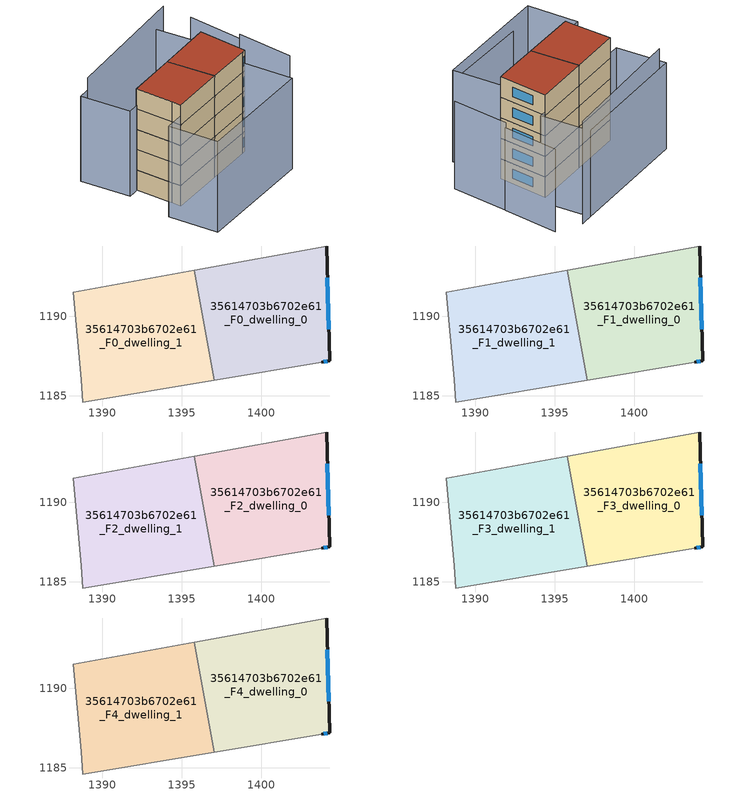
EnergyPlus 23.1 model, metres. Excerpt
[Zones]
35614703b6702e61_F0_dwelling_0
 floor ground (EU_floor_Construction): 1404.09,1194.41 1404.29,1187.2 1403.79,1187.1 1397.04,1185.98 1395.78,1192.89 z0
 wall outside (EU_wall_Construction): 1403.79,1187.1 1404.29,1187.2 1404.09,1194.41 z0:3
 wall adiabatic (EU_wall_Construction): 1404.09,1194.41 1395.78,1192.89 / 1397.04,1185.98 1403.79,1187.1 z0:3
 wall to 35614703b6702e61_F0_dwelling_1 (EU_wall_Construction): 1395.78,1192.89 1397.04,1185.98 z0:3
 window (EU_Window_Construction): 1404.24,1189.18 1404.15,1192.42 / 1403.93,1187.13 1404.15,1187.17 z0.83:2.17
35614703b6702e61_F0_dwelling_1
 floor ground (EU_floor_Construction): 1395.78,1192.89 1397.04,1185.98 1388.78,1184.6 1388.68,1186.01 1388.18,1191.51 z0
 wall adiabatic (EU_wall_Construction): 1395.78,1192.89 1388.18,1191.51 1388.68,1186.01 1388.78,1184.6 1397.04,1185.98 z0:3
35614703b6702e61_F1_dwelling_0
 floor to 35614703b6702e61_F0_dwelling_0 (EU_floor_Construction): 1404.09,1194.41 1404.29,1187.2 1403.79,1187.1 1397.04,1185.98 1395.78,1192.89 z3
 wall outside (EU_wall_Construction): 1403.79,1187.1 1404.29,1187.2 1404.09,1194.41 z3:6
 wall adiabatic (EU_wall_Construction): 1404.09,1194.41 1395.78,1192.89 / 1397.04,1185.98 1403.79,1187.1 z3:6
 wall to 35614703b6702e61_F1_dwelling_1 (EU_wall_Construction): 1395.78,1192.89 1397.04,1185.98 z3:6
 window (EU_Window_Construction): 1404.24,1189.18 1404.15,1192.42 / 1403.93,1187.13 1404.15,1187.17 z3.83:5.17
35614703b6702e61_F1_dwelling_1
 floor to 35614703b6702e61_F0_dwelling_1 (EU_floor_Construction): 1395.78,1192.89 1397.04,1185.98 1388.78,1184.6 1388.68,1186.01 1388.18,1191.51 z3
 wall adiabatic (EU_wall_Construction): 1395.78,1192.89 1388.18,1191.51 1388.68,1186.01 1388.78,1184.6 1397.04,1185.98 z3:6
35614703b6702e61_F2_dwelling_0
 floor to 35614703b6702e61_F1_dwelling_0 (EU_floor_Construction): 1404.09,1194.41 1404.29,1187.2 1403.79,1187.1 1397.04,1185.98 1395.78,1192.89 z6
 wall outside (EU_wall_Construction): 1403.79,1187.1 1404.29,1187.2 1404.09,1194.41 z6:9
 wall adiabatic (EU_wall_Construction): 1404.09,1194.41 1395.78,1192.89 / 1397.04,1185.98 1403.79,1187.1 z6:9
 wall to 35614703b6702e61_F2_dwelling_1 (EU_wall_Construction): 1395.78,1192.89 1397.04,1185.98 z6:9
 window (EU_Window_Construction): 1404.24,1189.18 1404.15,1192.42 / 1403.93,1187.13 1404.15,1187.17 z6.83:8.17
35614703b6702e61_F2_dwelling_1
 floor to 35614703b6702e61_F1_dwelling_1 (EU_floor_Construction): 1395.78,1192.89 1397.04,1185.98 1388.78,1184.6 1388.68,1186.01 1388.18,1191.51 z6
 wall adiabatic (EU_wall_Construction): 1395.78,1192.89 1388.18,1191.51 1388.68,1186.01 1388.78,1184.6 1397.04,1185.98 z6:9
35614703b6702e61_F3_dwelling_0
 floor to 35614703b6702e61_F2_dwelling_0 (EU_floor_Construction): 1404.09,1194.41 1404.29,1187.2 1403.79,1187.1 1397.04,1185.98 1395.78,1192.89 z9
 wall outside (EU_wall_Construction): 1403.79,1187.1 1404.29,1187.2 1404.09,1194.41 z9:12
 wall adiabatic (EU_wall_Construction): 1404.09,1194.41 1395.78,1192.89 / 1397.04,1185.98 1403.79,1187.1 z9:12
 wall to 35614703b6702e61_F3_dwelling_1 (EU_wall_Construction): 1395.78,1192.89 1397.04,1185.98 z9:12
 window (EU_Window_Construction): 1404.24,1189.18 1404.15,1192.42 / 1403.93,1187.13 1404.15,1187.17 z9.83:11.17
35614703b6702e61_F3_dwelling_1
 floor to 35614703b6702e61_F2_dwelling_1 (EU_floor_Construction): 1395.78,1192.89 1397.04,1185.98 1388.78,1184.6 1388.68,1186.01 1388.18,1191.51 z9
 wall adiabatic (EU_wall_Construction): 1395.78,1192.89 1388.18,1191.51 1388.68,1186.01 1388.78,1184.6 1397.04,1185.98 z9:12
35614703b6702e61_F4_dwelling_0
 floor to 35614703b6702e61_F3_dwelling_0 (EU_floor_Construction): 1404.09,1194.41 1404.29,1187.2 1403.79,1187.1 1397.04,1185.98 1395.78,1192.89 z12
 wall outside (EU_wall_Construction): 1403.79,1187.1 1404.29,1187.2 1404.09,1194.41 z12:15
 wall adiabatic (EU_wall_Construction): 1404.09,1194.41 1395.78,1192.89 / 1397.04,1185.98 1403.79,1187.1 z12:15
 wall to 35614703b6702e61_F4_dwelling_1 (EU_wall_Construction): 1395.78,1192.89 1397.04,1185.98 z12:15
 window (EU_Window_Construction): 1404.24,1189.18 1404.15,1192.42 / 1403.93,1187.13 1404.15,1187.17 z12.83:14.17
 roof outside (EU_roof_Construction): 1404.29,1187.2 1404.09,1194.41 1395.78,1192.89 1397.04,1185.98 1403.79,1187.1 z15
35614703b6702e61_F4_dwelling_1
 floor to 35614703b6702e61_F3_dwelling_1 (EU_floor_Construction): 1395.78,1192.89 1397.04,1185.98 1388.78,1184.6 1388.68,1186.01 1388.18,1191.51 z12
 wall adiabatic (EU_wall_Construction): 1395.78,1192.89 1388.18,1191.51 1388.68,1186.01 1388.78,1184.6 1397.04,1185.98 z12:15
 roof outside (EU_roof_Construction): 1397.04,1185.98 1395.78,1192.89 1388.18,1191.51 1388.68,1186.01 1388.78,1184.6 z15
shading: 1391.51,1178.39 1403.98,1180.24 z0:12.3; 1385.83,1184.11 1403.79,1187.1 / 1403.79,1187.1 1404.99,1179.9 / 1404.99,1179.9 1387.02,1176.91 / 1387.02,1176.91 1385.83,1184.11 z0:13.4; 1409.79,1184.39 1409.64,1192.62 z0:12.8; 1405.22,1194.62 1386.48,1191.1 / 1386.48,1191.1 1385.15,1198.2 / 1385.15,1198.2 1403.89,1201.71 / 1403.89,1201.71 1405.22,1194.62 z0:12.6; 1409.7,1192.58 1409.6,1200.81 z0:12.1; 1405.84,1202.13 1386.18,1197.92 z0:15
[Building]
EU S2 Campaign: North Axis=0; Terrain=City; Solar Distribution=FullExterior
[Site:Location]
Lyon-Bron: Latitude=45.75; Longitude=5; Time Zone=1; Elevation=198
[SizingPeriod:WeatherFileDays]
AnnualSizingPeriod: Begin Month=1; Begin Day of Month=1; End Month=12; End Day of Month=31; Day of Week for Start Day=Monday; Use Weather File Daylight Saving Period=No; Use Weather File Rain and Snow Indicators=No
[MATERIAL]
EU_InternalMass_Material: Roughness=MediumRough; Thickness=0.1; Conductivity=1; Density=1800; Specific Heat=900; Thermal Absorptance=0.9; Solar Absorptance=0.7; Visible Absorptance=0.7
[MATERIAL:NOMASS] Roughness=MediumRough; Thermal Absorptance=0.9; Solar Absorptance=0.7; Visible Absorptance=0.7
Name | Thermal Resistance
EU_wall_NoMass | 0.87146
EU_roof_NoMass | 0.842276
EU_floor_NoMass | 0.496999
[WINDOWMATERIAL:SIMPLEGLAZINGSYSTEM]
EU_Window_SimpleGlazing: UFactor=2.2525; Solar Heat Gain Coefficient=0.76; Visible Transmittance=0.76
[CONSTRUCTION]
EU_wall_Construction: EU_wall_NoMass
EU_roof_Construction: EU_roof_NoMass
EU_floor_Construction: EU_floor_NoMass
EU_Window_Construction: EU_Window_SimpleGlazing
EU_InternalMass_Construction: EU_InternalMass_Material
[ZONE] Type=1; Multiplier=1; Ceiling Height=autocalculate; Floor Area=autocalculate; Part of Total Floor Area=Yes
Name | Volume
35614703b6702e61_F0_dwelling_0; 35614703b6702e61_F1_dwelling_0; 35614703b6702e61_F2_dwelling_0; 35614703b6702e61_F3_dwelling_0; 35614703b6702e61_F4_dwelling_0 | 168.012
35614703b6702e61_F0_dwelling_1 | 168.004
35614703b6702e61_F1_dwelling_1; 35614703b6702e61_F2_dwelling_1; 35614703b6702e61_F3_dwelling_1; 35614703b6702e61_F4_dwelling_1 | 168.003
[INTERNALMASS] Construction=EU_InternalMass_Construction
Name | Zone or ZoneList | Surface Area
35614703b6702e61_F0_dwelling_0_EU_InternalMass | 35614703b6702e61_F0_dwelling_0 | 56.0041
35614703b6702e61_F0_dwelling_1_EU_InternalMass | 35614703b6702e61_F0_dwelling_1 | 56.0014
35614703b6702e61_F1_dwelling_0_EU_InternalMass | 35614703b6702e61_F1_dwelling_0 | 56.0041
35614703b6702e61_F1_dwelling_1_EU_InternalMass | 35614703b6702e61_F1_dwelling_1 | 56.0014
35614703b6702e61_F2_dwelling_0_EU_InternalMass | 35614703b6702e61_F2_dwelling_0 | 56.0041
35614703b6702e61_F2_dwelling_1_EU_InternalMass | 35614703b6702e61_F2_dwelling_1 | 56.0014
35614703b6702e61_F3_dwelling_0_EU_InternalMass | 35614703b6702e61_F3_dwelling_0 | 56.0041
35614703b6702e61_F3_dwelling_1_EU_InternalMass | 35614703b6702e61_F3_dwelling_1 | 56.0014
35614703b6702e61_F4_dwelling_0_EU_InternalMass | 35614703b6702e61_F4_dwelling_0 | 56.0041
35614703b6702e61_F4_dwelling_1_EU_InternalMass | 35614703b6702e61_F4_dwelling_1 | 56.0014
[OTHEREQUIPMENT] Fuel Type=Electricity; Design Level Calculation Method=Watts/Area; Power per Zone Floor Area=1; Fraction Latent=0; Fraction Radiant=0; Fraction Lost=0; Carbon Dioxide Generation Rate=0; EndUse Subcategory=EU_Step8_InternalGains
Name | Zone or ZoneList or Space or SpaceList | Schedule
EU_Step8_InternalGain_35614703b6702e61_F0_dwelling_0_f000 | 35614703b6702e61_F0_dwelling_0 | EU_Step8_GainSchedule_35614703b6702e61_F0_dwelling_0_f000
EU_Step8_InternalGain_35614703b6702e61_F0_dwelling_1_f000 | 35614703b6702e61_F0_dwelling_1 | EU_Step8_GainSchedule_35614703b6702e61_F0_dwelling_1_f000
EU_Step8_InternalGain_35614703b6702e61_F1_dwelling_0_f000 | 35614703b6702e61_F1_dwelling_0 | EU_Step8_GainSchedule_35614703b6702e61_F1_dwelling_0_f000
EU_Step8_InternalGain_35614703b6702e61_F1_dwelling_1_f000 | 35614703b6702e61_F1_dwelling_1 | EU_Step8_GainSchedule_35614703b6702e61_F1_dwelling_1_f000
EU_Step8_InternalGain_35614703b6702e61_F2_dwelling_0_f000 | 35614703b6702e61_F2_dwelling_0 | EU_Step8_GainSchedule_35614703b6702e61_F2_dwelling_0_f000
EU_Step8_InternalGain_35614703b6702e61_F2_dwelling_1_f000 | 35614703b6702e61_F2_dwelling_1 | EU_Step8_GainSchedule_35614703b6702e61_F2_dwelling_1_f000
EU_Step8_InternalGain_35614703b6702e61_F3_dwelling_0_f000 | 35614703b6702e61_F3_dwelling_0 | EU_Step8_GainSchedule_35614703b6702e61_F3_dwelling_0_f000
EU_Step8_InternalGain_35614703b6702e61_F3_dwelling_1_f000 | 35614703b6702e61_F3_dwelling_1 | EU_Step8_GainSchedule_35614703b6702e61_F3_dwelling_1_f000
EU_Step8_InternalGain_35614703b6702e61_F4_dwelling_0_f000 | 35614703b6702e61_F4_dwelling_0 | EU_Step8_GainSchedule_35614703b6702e61_F4_dwelling_0_f000
EU_Step8_InternalGain_35614703b6702e61_F4_dwelling_1_f000 | 35614703b6702e61_F4_dwelling_1 | EU_Step8_GainSchedule_35614703b6702e61_F4_dwelling_1_f000
[ZONEVENTILATION:DESIGNFLOWRATE] Schedule=EU_AlwaysOn; Design Flow Rate Calculation Method=AirChanges/Hour; Air Changes per Hour=0.425; Ventilation Type=Natural; Fan Pressure Rise=0; Fan Total Efficiency=1; Constant Term Coefficient=1; Temperature Term Coefficient=0; Velocity Term Coefficient=0; Velocity Squared Term Coefficient=0; Minimum Indoor Temperature=-100; Maximum Indoor Temperature=100; Delta Temperature=-100; Minimum Outdoor Temperature=-100; Maximum Outdoor Temperature=100; Maximum Wind Speed=40
Name | Zone or ZoneList or Space or SpaceList
EU_ConstantAir_35614703b6702e61_F0_dwelling_0 | 35614703b6702e61_F0_dwelling_0
EU_ConstantAir_35614703b6702e61_F0_dwelling_1 | 35614703b6702e61_F0_dwelling_1
EU_ConstantAir_35614703b6702e61_F1_dwelling_0 | 35614703b6702e61_F1_dwelling_0
EU_ConstantAir_35614703b6702e61_F1_dwelling_1 | 35614703b6702e61_F1_dwelling_1
EU_ConstantAir_35614703b6702e61_F2_dwelling_0 | 35614703b6702e61_F2_dwelling_0
EU_ConstantAir_35614703b6702e61_F2_dwelling_1 | 35614703b6702e61_F2_dwelling_1
EU_ConstantAir_35614703b6702e61_F3_dwelling_0 | 35614703b6702e61_F3_dwelling_0
EU_ConstantAir_35614703b6702e61_F3_dwelling_1 | 35614703b6702e61_F3_dwelling_1
EU_ConstantAir_35614703b6702e61_F4_dwelling_0 | 35614703b6702e61_F4_dwelling_0
EU_ConstantAir_35614703b6702e61_F4_dwelling_1 | 35614703b6702e61_F4_dwelling_1
[HVACTEMPLATE:THERMOSTAT] Constant Heating Setpoint=20; Constant Cooling Setpoint=50
EU_HeatOnly_35614703b6702e61_F0_dwelling_0; EU_HeatOnly_35614703b6702e61_F0_dwelling_1; EU_HeatOnly_35614703b6702e61_F1_dwelling_0; EU_HeatOnly_35614703b6702e61_F1_dwelling_1; EU_HeatOnly_35614703b6702e61_F2_dwelling_0; EU_HeatOnly_35614703b6702e61_F2_dwelling_1; EU_HeatOnly_35614703b6702e61_F3_dwelling_0; EU_HeatOnly_35614703b6702e61_F3_dwelling_1; EU_HeatOnly_35614703b6702e61_F4_dwelling_0; EU_HeatOnly_35614703b6702e61_F4_dwelling_1
[HVACTEMPLATE:ZONE:IDEALLOADSAIRSYSTEM] System Availability Schedule=EU_AlwaysOn; Maximum Heating Supply Air Temperature=50; Minimum Cooling Supply Air Temperature=13; Maximum Heating Supply Air Humidity Ratio=0.0156; Minimum Cooling Supply Air Humidity Ratio=0.0077; Heating Limit=NoLimit; Cooling Limit=NoLimit; Heating Availability Schedule=EU_AlwaysOn; Cooling Availability Schedule=EU_CoolingOff; Dehumidification Control Type=ConstantSensibleHeatRatio; Cooling Sensible Heat Ratio=0.7; Dehumidification Setpoint=60; Humidification Control Type=None; Humidification Setpoint=30; Outdoor Air Method=None; Outdoor Air Flow Rate per Person=0.00944; Outdoor Air Flow Rate per Zone Floor Area=0; Outdoor Air Flow Rate per Zone=0; Demand Controlled Ventilation Type=None; Outdoor Air Economizer Type=NoEconomizer; Heat Recovery Type=None; Sensible Heat Recovery Effectiveness=0.7; Latent Heat Recovery Effectiveness=0.65
Name | Template Thermostat
35614703b6702e61_F0_dwelling_0 | EU_HeatOnly_35614703b6702e61_F0_dwelling_0
35614703b6702e61_F0_dwelling_1 | EU_HeatOnly_35614703b6702e61_F0_dwelling_1
35614703b6702e61_F1_dwelling_0 | EU_HeatOnly_35614703b6702e61_F1_dwelling_0
35614703b6702e61_F1_dwelling_1 | EU_HeatOnly_35614703b6702e61_F1_dwelling_1
35614703b6702e61_F2_dwelling_0 | EU_HeatOnly_35614703b6702e61_F2_dwelling_0
35614703b6702e61_F2_dwelling_1 | EU_HeatOnly_35614703b6702e61_F2_dwelling_1
35614703b6702e61_F3_dwelling_0 | EU_HeatOnly_35614703b6702e61_F3_dwelling_0
35614703b6702e61_F3_dwelling_1 | EU_HeatOnly_35614703b6702e61_F3_dwelling_1
35614703b6702e61_F4_dwelling_0 | EU_HeatOnly_35614703b6702e61_F4_dwelling_0
35614703b6702e61_F4_dwelling_1 | EU_HeatOnly_35614703b6702e61_F4_dwelling_1
[SIZING:ZONE] Zone Cooling Design Supply Air Temperature Input Method=SupplyAirTemperature; Zone Cooling Design Supply Air Temperature=13; Zone Heating Design Supply Air Temperature Input Method=SupplyAirTemperature; Zone Heating Design Supply Air Temperature=50; Zone Cooling Design Supply Air Humidity Ratio=0.008; Zone Heating Design Supply Air Humidity Ratio=0.008; Cooling Design Air Flow Method=DesignDay; Cooling Design Air Flow Rate=0; Cooling Minimum Air Flow per Zone Floor Area=0.000762; Cooling Minimum Air Flow=0; Cooling Minimum Air Flow Fraction=0.2; Heating Design Air Flow Method=DesignDay; Heating Design Air Flow Rate=0; Heating Maximum Air Flow per Zone Floor Area=0.002032; Heating Maximum Air Flow=0.141576; Heating Maximum Air Flow Fraction=0.3; Account for Dedicated Outdoor Air System=No; Dedicated Outdoor Air System Control Strategy=NeutralSupplyAir; Dedicated Outdoor Air Low Setpoint Temperature for Design=autosize; Dedicated Outdoor Air High Setpoint Temperature for Design=autosize; Zone Load Sizing Method=Sensible Load Only No Latent Load; Zone Latent Cooling Design Supply Air Humidity Ratio Input Method=HumidityRatioDifference; Zone Cooling Design Supply Air Humidity Ratio Difference=0.005; Zone Latent Heating Design Supply Air Humidity Ratio Input Method=HumidityRatioDifference; Zone Humidification Design Supply Air Humidity Ratio Difference=0.005
35614703b6702e61_F0_dwelling_0; 35614703b6702e61_F0_dwelling_1; 35614703b6702e61_F1_dwelling_0; 35614703b6702e61_F1_dwelling_1; 35614703b6702e61_F2_dwelling_0; 35614703b6702e61_F2_dwelling_1; 35614703b6702e61_F3_dwelling_0; 35614703b6702e61_F3_dwelling_1; 35614703b6702e61_F4_dwelling_0; 35614703b6702e61_F4_dwelling_1
[SCHEDULE:CONSTANT]
Name | Hourly Value
EU_AlwaysOn | 1
EU_CoolingOff | 0
[SCHEDULE:FILE] Column Number=1; Rows to Skip at Top=0; Number of Hours of Data=8760; Column Separator=Comma; Interpolate to Timestep=No; Minutes per Item=60; Adjust Schedule for Daylight Savings=Yes
Name | File
EU_Step8_GainSchedule_35614703b6702e61_F0_dwelling_0_f000 | ../../schedules/35614703b6702e61/35614703b6702e61_F0_dwelling_0_f000_gain.csv
EU_Step8_GainSchedule_35614703b6702e61_F0_dwelling_1_f000 | ../../schedules/35614703b6702e61/35614703b6702e61_F0_dwelling_1_f000_gain.csv
EU_Step8_GainSchedule_35614703b6702e61_F1_dwelling_0_f000 | ../../schedules/35614703b6702e61/35614703b6702e61_F1_dwelling_0_f000_gain.csv
EU_Step8_GainSchedule_35614703b6702e61_F1_dwelling_1_f000 | ../../schedules/35614703b6702e61/35614703b6702e61_F1_dwelling_1_f000_gain.csv
EU_Step8_GainSchedule_35614703b6702e61_F2_dwelling_0_f000 | ../../schedules/35614703b6702e61/35614703b6702e61_F2_dwelling_0_f000_gain.csv
EU_Step8_GainSchedule_35614703b6702e61_F2_dwelling_1_f000 | ../../schedules/35614703b6702e61/35614703b6702e61_F2_dwelling_1_f000_gain.csv
EU_Step8_GainSchedule_35614703b6702e61_F3_dwelling_0_f000 | ../../schedules/35614703b6702e61/35614703b6702e61_F3_dwelling_0_f000_gain.csv
EU_Step8_GainSchedule_35614703b6702e61_F3_dwelling_1_f000 | ../../schedules/35614703b6702e61/35614703b6702e61_F3_dwelling_1_f000_gain.csv
EU_Step8_GainSchedule_35614703b6702e61_F4_dwelling_0_f000 | ../../schedules/35614703b6702e61/35614703b6702e61_F4_dwelling_0_f000_gain.csv
EU_Step8_GainSchedule_35614703b6702e61_F4_dwelling_1_f000 | ../../schedules/35614703b6702e61/35614703b6702e61_F4_dwelling_1_f000_gain.csv
